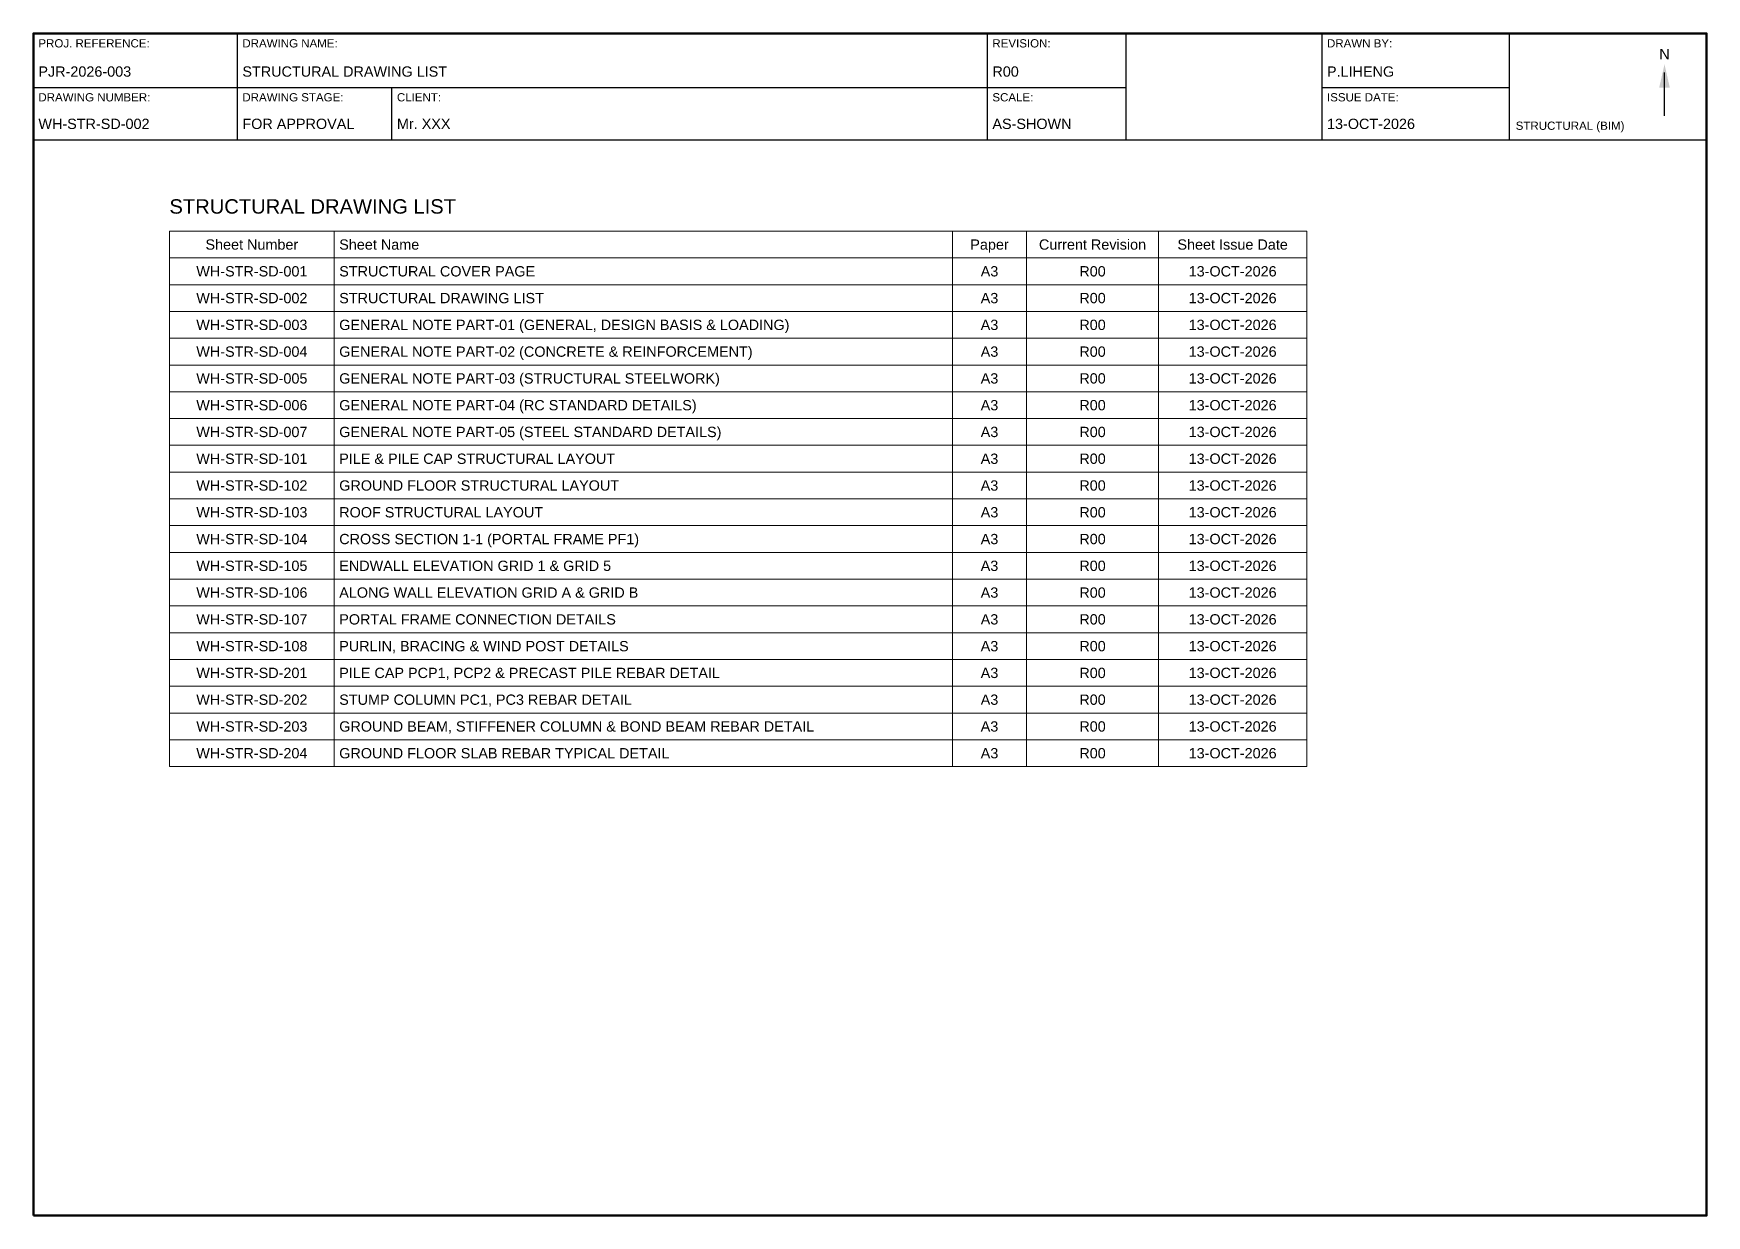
# Model space of a CAD drawing. Header units: millimetres. Extents: x 7 to 413, y 5 to 292.
import ezdxf
from ezdxf.enums import TextEntityAlignment as Align

# ---------------------------------------------------------------- set-up
doc = ezdxf.new("R2010")
doc.units = ezdxf.units.MM
for name, color, linetype, lineweight in [('S-ANNO-TABLE', 7, 'Continuous', 18), ('S-ANNO-TEXT', 7, 'Continuous', 18), ('S-TBLK-BORDER', 7, 'Continuous', 50), ('S-TBLK-LINE', 7, 'Continuous', 25), ('S-TBLK-TEXT', 7, 'Continuous', 18)]:
    doc.layers.add(name, color=color, linetype=linetype, lineweight=lineweight)
doc.styles.add('TEXT_2.0', font='arial.ttf')
doc.styles.add('TEXT_2.5', font='arial.ttf')
doc.styles.add('TEXT_3.5', font='arial.ttf')

# ---------------------------------------------------------------- blocks, each defined once
blk = doc.blocks.new('STR_TITLEBLOCK_A3')
at = {"layer": 'S-TBLK-BORDER'}
blk.add_lwpolyline([(7, 5), (413, 5), (413, 292), (7, 292)], close=True, dxfattribs=at)
at = {"layer": 'S-TBLK-LINE'}
for p, q in [((56.5, 266.2), (56.5, 292)), ((238.5, 266.2), (238.5, 292)), ((272.2, 266.2), (272.2, 292)), ((319.7, 266.2), (319.7, 292)), ((365.2, 266.2), (365.2, 292)), ((402.8, 272), (402.8, 282.5)), ((7, 278.9), (272.2, 278.9)), ((94, 266.2), (94, 278.9)), ((319.7, 278.9), (365.2, 278.9)), ((7, 266.2), (413, 266.2))]:
    blk.add_line(p, q, dxfattribs=at)
blk.add_solid([(401.5, 278.8), (404.1, 278.8), (402.8, 284.5)], dxfattribs=at)
at = {"layer": 'S-TBLK-TEXT', "color": 8, "style": 'TEXT_2.0'}
for s, p in [('PROJ. REFERENCE:', (8.2, 288.6)), ('DRAWING NAME:', (57.7, 288.6)), ('REVISION:', (239.7, 288.6)), ('DRAWN BY:', (320.9, 288.6)), ('DRAWING NUMBER:', (8.2, 275.5)), ('DRAWING STAGE:', (57.7, 275.5)), ('CLIENT:', (95.2, 275.5)), ('SCALE:', (239.7, 275.5)), ('ISSUE DATE:', (320.9, 275.5))]:
    blk.add_text(s, height=2, dxfattribs=at).set_placement(p)
at = {"layer": 'S-TBLK-TEXT', "style": 'TEXT_2.5'}
blk.add_text('N', height=2.5, dxfattribs=at).set_placement((402.8, 287), align=Align.MIDDLE_CENTER)
at = {"layer": 'S-TBLK-TEXT', "style": 'TEXT_2.0'}
blk.add_text('STRUCTURAL (BIM)', height=2, dxfattribs=at).set_placement((366.7, 268.6))
at = {"layer": 'S-TBLK-TEXT', "style": 'TEXT_2.5'}
for tag, p in [('PROJ_REFERENCE', (8.2, 281.5)), ('DRAWING_NAME', (57.7, 281.5)), ('REVISION', (239.7, 281.5)), ('DRAWN_BY', (320.9, 281.5)), ('DRAWING_NUMBER', (8.2, 268.8)), ('DRAWING_STAGE', (57.7, 268.8)), ('CLIENT', (95.2, 268.8)), ('SCALE', (239.7, 268.8)), ('ISSUE_DATE', (320.9, 268.8))]:
    blk.add_attdef(tag, p, '', height=2.5, dxfattribs=at)

msp = doc.modelspace()

# ---------------------------------------------------------------- linework, layer by layer
at = {"layer": 'S-ANNO-TABLE'}
for points in [[(40, 237.5), (80, 237.5), (80, 244), (40, 244)], [(80, 237.5), (230, 237.5), (230, 244), (80, 244)], [(230, 237.5), (248, 237.5), (248, 244), (230, 244)], [(248, 237.5), (280, 237.5), (280, 244), (248, 244)], [(280, 237.5), (316, 237.5), (316, 244), (280, 244)], [(40, 231), (80, 231), (80, 237.5), (40, 237.5)], [(80, 231), (230, 231), (230, 237.5), (80, 237.5)], [(230, 231), (248, 231), (248, 237.5), (230, 237.5)], [(248, 231), (280, 231), (280, 237.5), (248, 237.5)], [(280, 231), (316, 231), (316, 237.5), (280, 237.5)], [(40, 224.5), (80, 224.5), (80, 231), (40, 231)], [(80, 224.5), (230, 224.5), (230, 231), (80, 231)], [(230, 224.5), (248, 224.5), (248, 231), (230, 231)], [(248, 224.5), (280, 224.5), (280, 231), (248, 231)], [(280, 224.5), (316, 224.5), (316, 231), (280, 231)], [(40, 218), (80, 218), (80, 224.5), (40, 224.5)], [(80, 218), (230, 218), (230, 224.5), (80, 224.5)], [(230, 218), (248, 218), (248, 224.5), (230, 224.5)], [(248, 218), (280, 218), (280, 224.5), (248, 224.5)], [(280, 218), (316, 218), (316, 224.5), (280, 224.5)], [(40, 211.5), (80, 211.5), (80, 218), (40, 218)], [(80, 211.5), (230, 211.5), (230, 218), (80, 218)], [(230, 211.5), (248, 211.5), (248, 218), (230, 218)], [(248, 211.5), (280, 211.5), (280, 218), (248, 218)], [(280, 211.5), (316, 211.5), (316, 218), (280, 218)], [(40, 205), (80, 205), (80, 211.5), (40, 211.5)], [(80, 205), (230, 205), (230, 211.5), (80, 211.5)], [(230, 205), (248, 205), (248, 211.5), (230, 211.5)], [(248, 205), (280, 205), (280, 211.5), (248, 211.5)], [(280, 205), (316, 205), (316, 211.5), (280, 211.5)], [(40, 198.5), (80, 198.5), (80, 205), (40, 205)], [(80, 198.5), (230, 198.5), (230, 205), (80, 205)], [(230, 198.5), (248, 198.5), (248, 205), (230, 205)], [(248, 198.5), (280, 198.5), (280, 205), (248, 205)], [(280, 198.5), (316, 198.5), (316, 205), (280, 205)], [(40, 192), (80, 192), (80, 198.5), (40, 198.5)], [(80, 192), (230, 192), (230, 198.5), (80, 198.5)], [(230, 192), (248, 192), (248, 198.5), (230, 198.5)], [(248, 192), (280, 192), (280, 198.5), (248, 198.5)], [(280, 192), (316, 192), (316, 198.5), (280, 198.5)], [(40, 185.5), (80, 185.5), (80, 192), (40, 192)], [(80, 185.5), (230, 185.5), (230, 192), (80, 192)], [(230, 185.5), (248, 185.5), (248, 192), (230, 192)], [(248, 185.5), (280, 185.5), (280, 192), (248, 192)], [(280, 185.5), (316, 185.5), (316, 192), (280, 192)], [(40, 179), (80, 179), (80, 185.5), (40, 185.5)], [(80, 179), (230, 179), (230, 185.5), (80, 185.5)], [(230, 179), (248, 179), (248, 185.5), (230, 185.5)], [(248, 179), (280, 179), (280, 185.5), (248, 185.5)], [(280, 179), (316, 179), (316, 185.5), (280, 185.5)], [(40, 172.5), (80, 172.5), (80, 179), (40, 179)], [(80, 172.5), (230, 172.5), (230, 179), (80, 179)], [(230, 172.5), (248, 172.5), (248, 179), (230, 179)], [(248, 172.5), (280, 172.5), (280, 179), (248, 179)], [(280, 172.5), (316, 172.5), (316, 179), (280, 179)], [(40, 166), (80, 166), (80, 172.5), (40, 172.5)], [(80, 166), (230, 166), (230, 172.5), (80, 172.5)], [(230, 166), (248, 166), (248, 172.5), (230, 172.5)], [(248, 166), (280, 166), (280, 172.5), (248, 172.5)], [(280, 166), (316, 166), (316, 172.5), (280, 172.5)], [(40, 159.5), (80, 159.5), (80, 166), (40, 166)], [(80, 159.5), (230, 159.5), (230, 166), (80, 166)], [(230, 159.5), (248, 159.5), (248, 166), (230, 166)], [(248, 159.5), (280, 159.5), (280, 166), (248, 166)], [(280, 159.5), (316, 159.5), (316, 166), (280, 166)], [(40, 153), (80, 153), (80, 159.5), (40, 159.5)], [(80, 153), (230, 153), (230, 159.5), (80, 159.5)], [(230, 153), (248, 153), (248, 159.5), (230, 159.5)], [(248, 153), (280, 153), (280, 159.5), (248, 159.5)], [(280, 153), (316, 153), (316, 159.5), (280, 159.5)], [(40, 146.5), (80, 146.5), (80, 153), (40, 153)], [(80, 146.5), (230, 146.5), (230, 153), (80, 153)], [(230, 146.5), (248, 146.5), (248, 153), (230, 153)], [(248, 146.5), (280, 146.5), (280, 153), (248, 153)], [(280, 146.5), (316, 146.5), (316, 153), (280, 153)], [(40, 140), (80, 140), (80, 146.5), (40, 146.5)], [(80, 140), (230, 140), (230, 146.5), (80, 146.5)], [(230, 140), (248, 140), (248, 146.5), (230, 146.5)], [(248, 140), (280, 140), (280, 146.5), (248, 146.5)], [(280, 140), (316, 140), (316, 146.5), (280, 146.5)], [(40, 133.5), (80, 133.5), (80, 140), (40, 140)], [(80, 133.5), (230, 133.5), (230, 140), (80, 140)], [(230, 133.5), (248, 133.5), (248, 140), (230, 140)], [(248, 133.5), (280, 133.5), (280, 140), (248, 140)], [(280, 133.5), (316, 133.5), (316, 140), (280, 140)], [(40, 127), (80, 127), (80, 133.5), (40, 133.5)], [(80, 127), (230, 127), (230, 133.5), (80, 133.5)], [(230, 127), (248, 127), (248, 133.5), (230, 133.5)], [(248, 127), (280, 127), (280, 133.5), (248, 133.5)], [(280, 127), (316, 127), (316, 133.5), (280, 133.5)], [(40, 120.5), (80, 120.5), (80, 127), (40, 127)], [(80, 120.5), (230, 120.5), (230, 127), (80, 127)], [(230, 120.5), (248, 120.5), (248, 127), (230, 127)], [(248, 120.5), (280, 120.5), (280, 127), (248, 127)], [(280, 120.5), (316, 120.5), (316, 127), (280, 127)], [(40, 114), (80, 114), (80, 120.5), (40, 120.5)], [(80, 114), (230, 114), (230, 120.5), (80, 120.5)], [(230, 114), (248, 114), (248, 120.5), (230, 120.5)], [(248, 114), (280, 114), (280, 120.5), (248, 120.5)], [(280, 114), (316, 114), (316, 120.5), (280, 120.5)]]:
    msp.add_lwpolyline(points, close=True, dxfattribs=at)

# ---------------------------------------------------------------- block references
at = {"layer": 'S-TBLK-LINE'}
msp.add_blockref('STR_TITLEBLOCK_A3', (0, 0), dxfattribs=at).add_auto_attribs({'PROJ_REFERENCE': 'PJR-2026-003', 'DRAWING_NAME': 'STRUCTURAL DRAWING LIST', 'REVISION': 'R00', 'DRAWN_BY': 'P.LIHENG', 'DRAWING_NUMBER': 'WH-STR-SD-002', 'DRAWING_STAGE': 'FOR APPROVAL', 'CLIENT': 'Mr. XXX', 'SCALE': 'AS-SHOWN', 'ISSUE_DATE': '13-OCT-2026'})

# ---------------------------------------------------------------- texts
at = {"layer": 'S-ANNO-TEXT'}
for s, height, style, p in [('STRUCTURAL DRAWING LIST', 3.5, 'TEXT_3.5', (40, 250)), ('Sheet Name', 2.5, 'TEXT_2.5', (81.2, 240.75)), ('STRUCTURAL COVER PAGE', 2.5, 'TEXT_2.5', (81.2, 234.25)), ('STRUCTURAL DRAWING LIST', 2.5, 'TEXT_2.5', (81.2, 227.75)), ('GENERAL NOTE PART-01 (GENERAL, DESIGN BASIS & LOADING)', 2.5, 'TEXT_2.5', (81.2, 221.25)), ('GENERAL NOTE PART-02 (CONCRETE & REINFORCEMENT)', 2.5, 'TEXT_2.5', (81.2, 214.75)), ('GENERAL NOTE PART-03 (STRUCTURAL STEELWORK)', 2.5, 'TEXT_2.5', (81.2, 208.25)), ('GENERAL NOTE PART-04 (RC STANDARD DETAILS)', 2.5, 'TEXT_2.5', (81.2, 201.75)), ('GENERAL NOTE PART-05 (STEEL STANDARD DETAILS)', 2.5, 'TEXT_2.5', (81.2, 195.25)), ('PILE & PILE CAP STRUCTURAL LAYOUT', 2.5, 'TEXT_2.5', (81.2, 188.75)), ('GROUND FLOOR STRUCTURAL LAYOUT', 2.5, 'TEXT_2.5', (81.2, 182.25)), ('ROOF STRUCTURAL LAYOUT', 2.5, 'TEXT_2.5', (81.2, 175.75)), ('CROSS SECTION 1-1 (PORTAL FRAME PF1)', 2.5, 'TEXT_2.5', (81.2, 169.25)), ('ENDWALL ELEVATION GRID 1 & GRID 5', 2.5, 'TEXT_2.5', (81.2, 162.75)), ('ALONG WALL ELEVATION GRID A & GRID B', 2.5, 'TEXT_2.5', (81.2, 156.25)), ('PORTAL FRAME CONNECTION DETAILS', 2.5, 'TEXT_2.5', (81.2, 149.75)), ('PURLIN, BRACING & WIND POST DETAILS', 2.5, 'TEXT_2.5', (81.2, 143.25)), ('PILE CAP PCP1, PCP2 & PRECAST PILE REBAR DETAIL', 2.5, 'TEXT_2.5', (81.2, 136.75)), ('STUMP COLUMN PC1, PC3 REBAR DETAIL', 2.5, 'TEXT_2.5', (81.2, 130.25)), ('GROUND BEAM, STIFFENER COLUMN & BOND BEAM REBAR DETAIL', 2.5, 'TEXT_2.5', (81.2, 123.75)), ('GROUND FLOOR SLAB REBAR TYPICAL DETAIL', 2.5, 'TEXT_2.5', (81.2, 117.25))]:
    msp.add_text(s, height=height, dxfattribs=dict(at, style=style)).set_placement(p, align=Align.MIDDLE_LEFT)
at = {"layer": 'S-ANNO-TEXT', "style": 'TEXT_2.5'}
for s, p in [('Sheet Number', (60, 240.75)), ('Paper', (239, 240.75)), ('Current Revision', (264, 240.75)), ('Sheet Issue Date', (298, 240.75)), ('WH-STR-SD-001', (60, 234.25)), ('A3', (239, 234.25)), ('R00', (264, 234.25)), ('13-OCT-2026', (298, 234.25)), ('WH-STR-SD-002', (60, 227.75)), ('A3', (239, 227.75)), ('R00', (264, 227.75)), ('13-OCT-2026', (298, 227.75)), ('WH-STR-SD-003', (60, 221.25)), ('A3', (239, 221.25)), ('R00', (264, 221.25)), ('13-OCT-2026', (298, 221.25)), ('WH-STR-SD-004', (60, 214.75)), ('A3', (239, 214.75)), ('R00', (264, 214.75)), ('13-OCT-2026', (298, 214.75)), ('WH-STR-SD-005', (60, 208.25)), ('A3', (239, 208.25)), ('R00', (264, 208.25)), ('13-OCT-2026', (298, 208.25)), ('WH-STR-SD-006', (60, 201.75)), ('A3', (239, 201.75)), ('R00', (264, 201.75)), ('13-OCT-2026', (298, 201.75)), ('WH-STR-SD-007', (60, 195.25)), ('A3', (239, 195.25)), ('R00', (264, 195.25)), ('13-OCT-2026', (298, 195.25)), ('WH-STR-SD-101', (60, 188.75)), ('A3', (239, 188.75)), ('R00', (264, 188.75)), ('13-OCT-2026', (298, 188.75)), ('WH-STR-SD-102', (60, 182.25)), ('A3', (239, 182.25)), ('R00', (264, 182.25)), ('13-OCT-2026', (298, 182.25)), ('WH-STR-SD-103', (60, 175.75)), ('A3', (239, 175.75)), ('R00', (264, 175.75)), ('13-OCT-2026', (298, 175.75)), ('WH-STR-SD-104', (60, 169.25)), ('A3', (239, 169.25)), ('R00', (264, 169.25)), ('13-OCT-2026', (298, 169.25)), ('WH-STR-SD-105', (60, 162.75)), ('A3', (239, 162.75)), ('R00', (264, 162.75)), ('13-OCT-2026', (298, 162.75)), ('WH-STR-SD-106', (60, 156.25)), ('A3', (239, 156.25)), ('R00', (264, 156.25)), ('13-OCT-2026', (298, 156.25)), ('WH-STR-SD-107', (60, 149.75)), ('A3', (239, 149.75)), ('R00', (264, 149.75)), ('13-OCT-2026', (298, 149.75)), ('WH-STR-SD-108', (60, 143.25)), ('A3', (239, 143.25)), ('R00', (264, 143.25)), ('13-OCT-2026', (298, 143.25)), ('WH-STR-SD-201', (60, 136.75)), ('A3', (239, 136.75)), ('R00', (264, 136.75)), ('13-OCT-2026', (298, 136.75)), ('WH-STR-SD-202', (60, 130.25)), ('A3', (239, 130.25)), ('R00', (264, 130.25)), ('13-OCT-2026', (298, 130.25)), ('WH-STR-SD-203', (60, 123.75)), ('A3', (239, 123.75)), ('R00', (264, 123.75)), ('13-OCT-2026', (298, 123.75)), ('WH-STR-SD-204', (60, 117.25)), ('A3', (239, 117.25)), ('R00', (264, 117.25)), ('13-OCT-2026', (298, 117.25))]:
    msp.add_text(s, height=2.5, dxfattribs=at).set_placement(p, align=Align.MIDDLE_CENTER)

doc.saveas('drawing.dxf')
